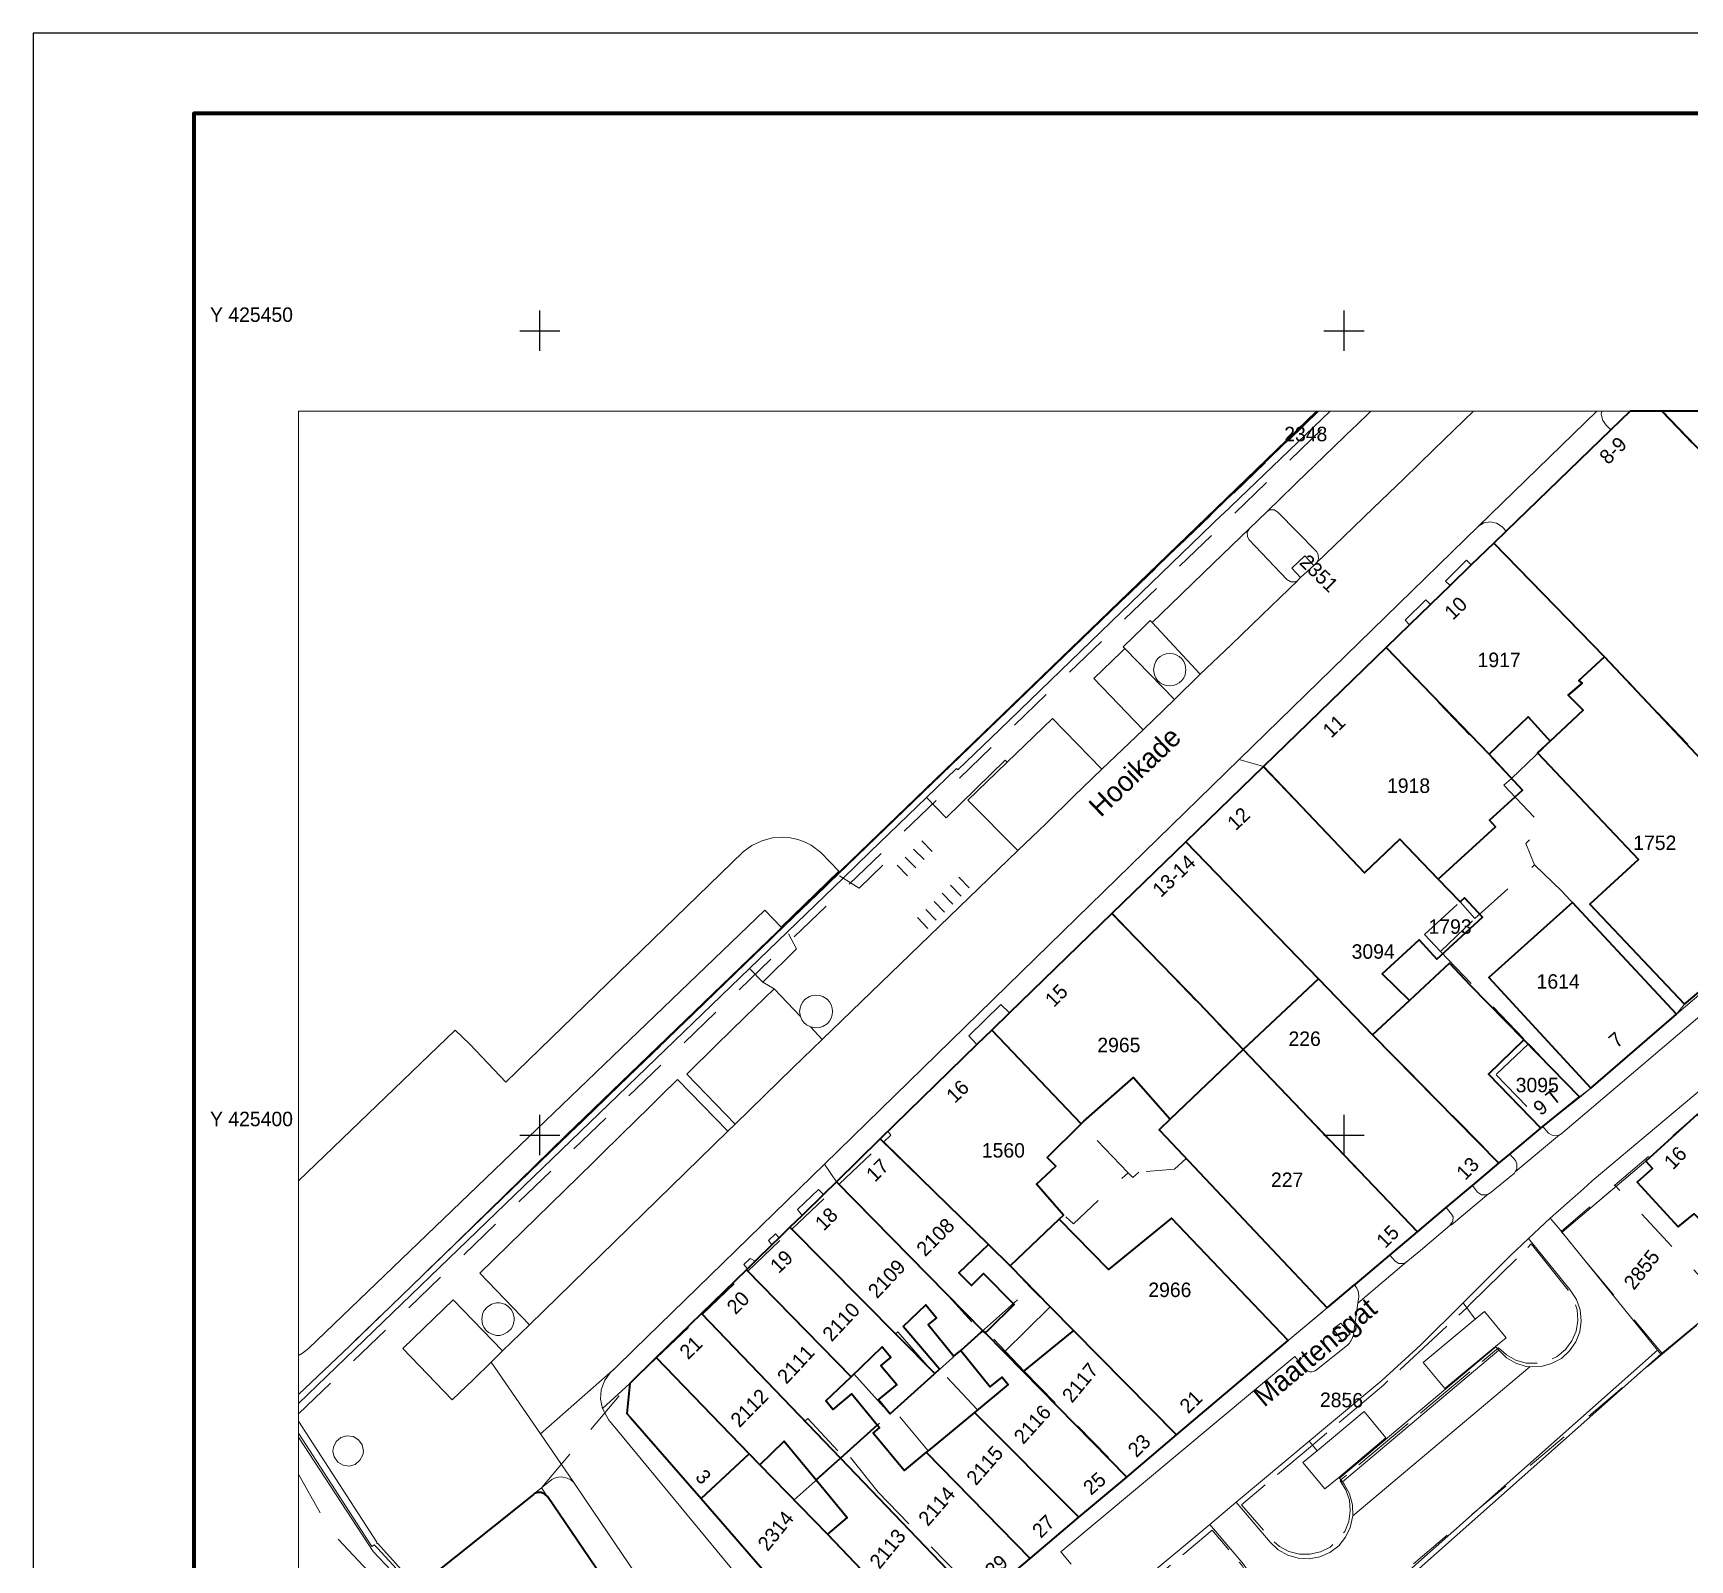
# Model space of a CAD drawing. Header units: metres. Extents: x 104718 to 105139, y 425172 to 425468.
# Drawn here: x 104718.5 to 104821.5, y 425373.6 to 425468.5 of the extents above; entities that cross this region are included whole.
import ezdxf
from ezdxf.enums import TextEntityAlignment as Align

# ---------------------------------------------------------------- set-up
doc = ezdxf.new("R2010")
doc.units = ezdxf.units.M
doc.header["$MEASUREMENT"] = 0
doc.linetypes.add('IE-TERREINAFSCHEIDING_KUNSTMATIG-SO', pattern=[10, 4, 4, -2])
doc.linetypes.add('KG-PERCEEL-SO', pattern=[19, 5.5, -4, 5.5, -4])
for name, color, linetype, lineweight in [('B-XX-AL-COORDINAATPUNT-G', 7, 'Continuous', 25), ('B-XX-AL-COORDINAATPUNT-T', 7, 'Continuous', 25), ('B-XX-AL-TEKENBLAD_DEELKADER-G', 7, 'Continuous', 18), ('B-XX-AL-TEKENBLAD_KADER-G', 7, 'Continuous', 70), ('B-XX-AL-TEKENBLAD_KADER_AFSNIJMARKERING-G', 7, 'Continuous', 25), ('B-XX-GK-KADEMUUR-G', 150, 'Continuous', 18), ('B-XX-GR-BEPLANTING_CULTUUR_BODEMBEDEKKER-G', 90, 'Continuous', 18), ('B-XX-GR-BEPLANTING_CULTUUR_ROOS-G', 90, 'Continuous', 18), ('B-XX-GR-BEPLANTING_CULTUUR_VASTE PLANTENVAK-G', 90, 'Continuous', 18), ('B-XX-GR-STRUIK-G', 90, 'Continuous', 13), ('B-XX-IE-TERREINAFSCHEIDING_KUNSTMATIG_HEKWERK-G', 20, 'IE-TERREINAFSCHEIDING_KUNSTMATIG-SO', 18), ('B-XX-KG-GRENS_PERCEEL-G', 150, 'KG-PERCEEL-SO', 18), ('B-XX-KG-GRENS_PERCEEL-T', 150, 'KG-PERCEEL-SO', 18), ('B-XX-KW-KUNSTWERK_STEIGER-G', 170, 'Continuous', 18), ('B-XX-OG-BEBOUWING-G', 7, 'Continuous', 35), ('B-XX-OG-BEBOUWING_HUISNUMMER-T', 7, 'Continuous', 18), ('B-XX-OG-BEBOUWING_OVERBOUWING-G', 7, 'Continuous', 18), ('B-XX-OG-BEBOUWING_STRAATNAAM-T', 7, 'Continuous', 18), ('B-XX-OG-BEBOUWING_TRAP-G', 7, 'Continuous', 18), ('B-XX-OG-TERREIN_ERF-G', 7, 'Continuous', 18), ('B-XX-OG-WATER-G', 130, 'Continuous', 18), ('B-XX-OG-WATER_HAVEN-G', 170, 'Continuous', 18), ('B-XX-VH-ONVERHARD_ZAND-G', 210, 'Continuous', 18), ('B-XX-VH-OPENVERHARDING-G', 90, 'Continuous', 18), ('B-XX-VH-OPENVERHARDING_STRAATBAKSTEEN-G', 90, 'Continuous', 18)]:
    doc.layers.add(name, color=color, linetype=linetype, lineweight=lineweight)

msp = doc.modelspace()

# ---------------------------------------------------------------- linework, layer by layer
at = {"layer": 'B-XX-AL-COORDINAATPUNT-G', "ltscale": 0.5, "flags": 128}
for points in [[(104750, 425448.75), (104750, 425451.25)], [(104800, 425448.75), (104800, 425451.25)], [(104748.75, 425450), (104751.25, 425450)], [(104798.75, 425450), (104801.25, 425450)], [(104750, 425398.75), (104750, 425401.25)], [(104800, 425398.75), (104800, 425401.25)], [(104748.75, 425400), (104751.25, 425400)], [(104798.75, 425400), (104801.25, 425400)]]:
    msp.add_lwpolyline(points, dxfattribs=at)
at = {"layer": 'B-XX-AL-TEKENBLAD_DEELKADER-G', "ltscale": 0.5}
msp.add_lwpolyline([(104728.5, 425176.5), (105041.5, 425176.5), (105041.5, 425463.5), (104728.5, 425463.5)], close=True, dxfattribs=at)
at = {"layer": 'B-XX-AL-TEKENBLAD_KADER-G', "ltscale": 0.5}
msp.add_lwpolyline([(104728.5, 425176.5), (105134, 425176.5), (105134, 425463.5), (104728.5, 425463.5)], close=True, dxfattribs=at)
at = {"layer": 'B-XX-AL-TEKENBLAD_KADER_AFSNIJMARKERING-G', "ltscale": 0.5}
msp.add_lwpolyline([(104718.5, 425171.5), (105139, 425171.5), (105139, 425468.5), (104718.5, 425468.5)], close=True, dxfattribs=at)
at = {"layer": 'B-XX-GK-KADEMUUR-G', "ltscale": 0.5}
msp.add_lwpolyline([(104742.13, 425372.16), (104739.94, 425374.61), (104739.86, 425374.62), (104739.86, 425374.7), (104735, 425382.21), (104735, 425383.31), (104763.04, 425410.36), (104765.4, 425412.63), (104768.86, 425415.97), (104770.54, 425417.6), (104774.05, 425420.98), (104775.91, 425422.78), (104775.99, 425422.7), (104778.6, 425425.22), (104792.42, 425438.58), (104792.47, 425438.59), (104799.13, 425445), (104798.4, 425445), (104768.55, 425416.21), (104765.2, 425412.99), (104744, 425392.52), (104738.18, 425386.9), (104735, 425383.87), (104735, 425381.47), (104739.56, 425374.42), (104739.71, 425374.52), (104739.9, 425374.32), (104742.03, 425372.01)], dxfattribs=at)
for points in [[(104798.28, 425445), (104792.05, 425438.98), (104772.75, 425420.35), (104751.62, 425399.97), (104744, 425392.52), (104765.2, 425412.99), (104768.55, 425416.21), (104798.4, 425445)], [(104772.55, 425350.65), (104772.6, 425350.43), (104772.65, 425350.25), (104772.71, 425350.26), (104774.62, 425347.6), (104776.28, 425348.73), (104780.35, 425351.86), (104781.13, 425352.47), (104784.81, 425355.57), (104788.52, 425358.84), (104795.66, 425365.06), (104819.69, 425386.37), (104819.49, 425386.62), (104795.45, 425365.3), (104788.31, 425359.08), (104784.62, 425355.81), (104780.94, 425352.71), (104780.14, 425352.09), (104776.1, 425348.98), (104776.01, 425349.07), (104775.88, 425348.99), (104774.7, 425348.16), (104772.89, 425350.74), (104772.55, 425350.67)], [(104742.08, 425371.96), (104742.03, 425372.01), (104739.9, 425374.32), (104739.71, 425374.52), (104739.56, 425374.42), (104735, 425381.47), (104735, 425381.23), (104739.65, 425374.11), (104741.9, 425371.73)]]:
    msp.add_lwpolyline(points, close=True, dxfattribs=at)
at = {"layer": 'B-XX-GR-BEPLANTING_CULTUUR_BODEMBEDEKKER-G', "ltscale": 0.5}
for points in [[(104814.45, 425389.78), (104814.04, 425390.4), (104811.47, 425393.58), (104810.33, 425392.49), (104807.41, 425389.58), (104807.63, 425389.27), (104808.16, 425388.56), (104808.73, 425389.03), (104810.08, 425387.4), (104809.42, 425386.86), (104809.44, 425386.84), (104809.62, 425386.62), (104810.1, 425386.15), (104810.68, 425385.81), (104811.32, 425385.62), (104811.56, 425385.59), (104812.25, 425385.61), (104812.9, 425385.79), (104813.51, 425386.12), (104814.01, 425386.58), (104814.4, 425387.14), (104814.65, 425387.77), (104814.74, 425388.45), (104814.67, 425389.13)], [(104800.37, 425387.64), (104799.81, 425388.3), (104799.33, 425387.95), (104799.88, 425387.21)], [(104808.16, 425388.56), (104804.92, 425385.87), (104806.26, 425384.24), (104809.42, 425386.86), (104810.08, 425387.4), (104808.73, 425389.03)], [(104798.33, 425380.38), (104797.44, 425379.64), (104798.8, 425378), (104799.67, 425378.72), (104802.6, 425381.17), (104801.24, 425382.81)], [(104800.52, 425377.02), (104800.34, 425377.69), (104800.01, 425378.3), (104799.9, 425378.44), (104799.71, 425378.67), (104799.67, 425378.72), (104798.8, 425378), (104797.44, 425379.64), (104798.33, 425380.38), (104798.04, 425380.73), (104797.84, 425380.98), (104793.3, 425377.17), (104795.41, 425374.69), (104795.91, 425374.22), (104796.5, 425373.88), (104797.15, 425373.69), (104797.83, 425373.66), (104798.5, 425373.78), (104799.12, 425374.06), (104799.67, 425374.47), (104800.1, 425375), (104800.39, 425375.61), (104800.54, 425376.33)]]:
    msp.add_lwpolyline(points, close=True, dxfattribs=at)
at = {"layer": 'B-XX-GR-BEPLANTING_CULTUUR_ROOS-G', "ltscale": 0.5}
msp.add_lwpolyline([(104804.92, 425385.87), (104808.16, 425388.56), (104807.63, 425389.27), (104807.41, 425389.58), (104804.77, 425386.96), (104802.34, 425384.75), (104798.73, 425381.72), (104797.84, 425380.98), (104798.04, 425380.73), (104798.33, 425380.38), (104801.24, 425382.81), (104802.6, 425381.17), (104799.67, 425378.72), (104799.71, 425378.67), (104809.44, 425386.84), (104809.42, 425386.86), (104806.26, 425384.24)], close=True, dxfattribs=at)
at = {"layer": 'B-XX-GR-BEPLANTING_CULTUUR_VASTE PLANTENVAK-G', "ltscale": 0.5}
msp.add_lwpolyline([(104794.45, 425371.4), (104794.38, 425372.08), (104794.15, 425372.72), (104793.75, 425373.33), (104791.66, 425375.79), (104787.2, 425372.09), (104787.44, 425371.8), (104787.76, 425371.45), (104788.05, 425371.7), (104789.4, 425370.1), (104789.06, 425369.82), (104789.08, 425369.79), (104789.28, 425369.56), (104789.78, 425369.1), (104790.37, 425368.76), (104791.03, 425368.58), (104791.29, 425368.55), (104791.97, 425368.57), (104792.63, 425368.75), (104793.22, 425369.07), (104793.73, 425369.53), (104794.12, 425370.09), (104794.36, 425370.73)], close=True, dxfattribs=at)
at = {"layer": 'B-XX-GR-STRUIK-G', "ltscale": 0.5}
for points in [[(104807.91, 425435.44), (104807.61, 425435.74), (104806.31, 425434.44), (104806.59, 425434.16)], [(104805.38, 425432.99), (104805.09, 425433.27), (104803.8, 425432), (104804.07, 425431.72)], [(104767.63, 425396.3), (104767.32, 425396.62), (104766.02, 425395.38), (104766.31, 425395.01)], [(104764.88, 425393.62), (104764.65, 425393.85), (104764.21, 425393.45), (104764.42, 425393.17)], [(104763.38, 425392.16), (104763.08, 425392.33), (104762.69, 425391.96), (104762.91, 425391.69)]]:
    msp.add_lwpolyline(points, close=True, dxfattribs=at)
at = {"layer": 'B-XX-IE-TERREINAFSCHEIDING_KUNSTMATIG_HEKWERK-G', "ltscale": 0.5, "flags": 128}
for points in [[(104773.75, 425418.29), (104774.4, 425417.62)], [(104772.72, 425417.28), (104773.37, 425416.62)], [(104773.24, 425417.78), (104773.89, 425417.12)], [(104768.64, 425416.11), (104768.86, 425415.97), (104769.85, 425415.34), (104771.33, 425416.78)], [(104772.21, 425416.78), (104772.86, 425416.11)], [(104776.05, 425416.03), (104776.7, 425415.37)], [(104775.02, 425415.03), (104775.67, 425414.36)], [(104775.54, 425415.53), (104776.19, 425414.86)], [(104773.99, 425414.02), (104774.64, 425413.35)], [(104774.51, 425414.52), (104775.16, 425413.86)], [(104763.87, 425409.5), (104765.96, 425411.57), (104765.4, 425412.63), (104765.2, 425412.99)], [(104773.48, 425413.52), (104774.13, 425412.85)], [(104813.56, 425393.96), (104818.77, 425398.38)], [(104807.87, 425389.5), (104811.64, 425393.23), (104813.93, 425390.35), (104814.28, 425389.77), (104814.49, 425389.14), (104814.54, 425388.47), (104814.43, 425387.81), (104814.16, 425387.2), (104813.76, 425386.66), (104813.25, 425386.24), (104812.65, 425385.95), (104811.99, 425385.81), (104811.32, 425385.83), (104810.68, 425386), (104810.09, 425386.33), (104809.6, 425386.78), (104799.8, 425378.56), (104799.75, 425378.51), (104800.11, 425377.94), (104800.33, 425377.31), (104800.39, 425376.64), (104800.29, 425375.98), (104800.04, 425375.36), (104799.64, 425374.82), (104799.13, 425374.39), (104798.54, 425374.09), (104797.88, 425373.94), (104797.22, 425373.94), (104796.57, 425374.11), (104795.98, 425374.42), (104795.48, 425374.87), (104793.63, 425377.02), (104798.04, 425380.73), (104802.45, 425384.46), (104807.63, 425389.27), (104807.87, 425389.5)], [(104793.66, 425373.24), (104794.02, 425372.63), (104794.21, 425371.99), (104794.25, 425371.33), (104794.12, 425370.67), (104793.85, 425370.06), (104793.43, 425369.54), (104792.91, 425369.13), (104792.3, 425368.86), (104791.64, 425368.73), (104790.98, 425368.77), (104790.34, 425368.97), (104789.76, 425369.31), (104789.29, 425369.77), (104779.54, 425361.51), (104779.46, 425361.45), (104779.87, 425360.84), (104780.09, 425360.2), (104780.15, 425359.54), (104780.05, 425358.88), (104779.8, 425358.26), (104779.41, 425357.72), (104778.9, 425357.28), (104778.31, 425356.98), (104777.66, 425356.83), (104776.99, 425356.84), (104776.34, 425357), (104775.75, 425357.31), (104775.25, 425357.76), (104773.32, 425360.01), (104777.84, 425363.78), (104787.44, 425371.8), (104791.81, 425375.44), (104793.66, 425373.24)]]:
    msp.add_lwpolyline(points, dxfattribs=at)
at = {"layer": 'B-XX-KG-GRENS_PERCEEL-G', "ltscale": 0.5, "flags": 128}
for points in [[(104735, 425382.68), (104799.8, 425445)], [(104735, 425383.87), (104738.18, 425386.9), (104775.65, 425423.08), (104792.15, 425438.96), (104798.42, 425445)], [(104809.31, 425436.79), (104817.79, 425445)], [(104819.74, 425445), (104835.19, 425428.99)], [(104802.61, 425430.3), (104807.07, 425434.63), (104809.31, 425436.79)], [(104809.31, 425436.79), (104816.19, 425429.72)], [(104794.98, 425422.9), (104802.61, 425430.3)], [(104802.61, 425430.3), (104810.41, 425422.17)], [(104810.41, 425422.17), (104814.87, 425426.41), (104813.94, 425427.35), (104814.8, 425428.1), (104814.59, 425428.25), (104816.19, 425429.72)], [(104816.19, 425429.72), (104829.84, 425415.42)], [(104790.16, 425418.22), (104794.98, 425422.9)], [(104794.98, 425422.9), (104801.28, 425416.3), (104803.46, 425418.4), (104807.22, 425414.5)], [(104809.93, 425421.75), (104810.41, 425422.17)], [(104809.93, 425421.75), (104812.38, 425419.16), (104811.3, 425418.13), (104811.85, 425416.8)], [(104785.59, 425413.79), (104790.16, 425418.22)], [(104790.16, 425418.22), (104801.77, 425406.24), (104809.65, 425398.27)], [(104808.14, 425413.46), (104811.85, 425416.8)], [(104811.85, 425416.8), (104813.53, 425415.17)], [(104813.53, 425415.17), (104820.67, 425407.51)], [(104820.67, 425407.51), (104829.84, 425415.42)], [(104805.01, 425412.46), (104807.22, 425414.5)], [(104807.22, 425414.5), (104808.14, 425413.46)], [(104778.1, 425406.53), (104785.59, 425413.79)], [(104785.59, 425413.79), (104793.71, 425405.31)], [(104806, 425411.42), (104808.14, 425413.46)], [(104805.01, 425412.46), (104806, 425411.42)], [(104806, 425411.42), (104807.96, 425409.36), (104811.46, 425405.68)], [(104814.63, 425402.34), (104815.35, 425402.91), (104820.67, 425407.51)], [(104771.63, 425400.25), (104778.1, 425406.53)], [(104778.1, 425406.53), (104786.57, 425397.66)], [(104811.46, 425405.68), (104809.45, 425403.75)], [(104811.46, 425405.68), (104811.68, 425405.46)], [(104788.5, 425400.33), (104793.71, 425405.31)], [(104793.71, 425405.31), (104804.56, 425393.98)], [(104811.68, 425405.46), (104814.63, 425402.34)], [(104809.45, 425403.75), (104812.47, 425400.62)], [(104812.64, 425400.75), (104814.63, 425402.34)], [(104809.65, 425398.27), (104811.7, 425400), (104812.47, 425400.62)], [(104812.47, 425400.62), (104812.64, 425400.75)], [(104820.48, 425400), (104821.63, 425400.99), (104821.99, 425401.3)], [(104768.61, 425396.94), (104771.38, 425399.57)], [(104771.38, 425399.57), (104771.83, 425400)], [(104771.38, 425399.57), (104779.25, 425391.88)], [(104771.63, 425400.25), (104771.83, 425400)], [(104788.5, 425400.33), (104789.22, 425399.57)], [(104789.22, 425399.57), (104790.18, 425398.55)], [(104816.84, 425396.88), (104820.48, 425400)], [(104790.18, 425398.55), (104789.46, 425397.89), (104787.24, 425397.7)], [(104790.18, 425398.55), (104798.96, 425389.26)], [(104779.25, 425391.88), (104782.56, 425395.03), (104783.18, 425394.49), (104786.57, 425397.66)], [(104786.57, 425397.66), (104786.87, 425397.36), (104787.24, 425397.7)], [(104804.56, 425393.98), (104809.65, 425398.27)], [(104765.67, 425394.14), (104768.01, 425396.37), (104768.61, 425396.94)], [(104775.01, 425390.43), (104768.61, 425396.94)], [(104819.8, 425386.39), (104813.49, 425394.01), (104816.84, 425396.88)], [(104823.61, 425389.6), (104816.84, 425396.88)], [(104762.93, 425391.54), (104765.21, 425393.71), (104765.67, 425394.14)], [(104772.11, 425387.64), (104765.67, 425394.14)], [(104798.96, 425389.26), (104804.56, 425393.98)], [(104760.1, 425388.85), (104762.38, 425391.02), (104762.93, 425391.54)], [(104769.35, 425384.98), (104762.93, 425391.54)], [(104779.25, 425391.88), (104780.52, 425390.51)], [(104775.01, 425390.43), (104777.44, 425387.75)], [(104777.64, 425387.93), (104780.52, 425390.51)], [(104780.52, 425390.51), (104781.73, 425389.32), (104789.6, 425381.37)], [(104796.53, 425387.23), (104798.96, 425389.26)], [(104819.8, 425386.39), (104823.61, 425389.6)], [(104757.26, 425386.15), (104759.74, 425388.51), (104760.1, 425388.85)], [(104766.48, 425382.21), (104760.1, 425388.85)], [(104772.25, 425387.77), (104772.11, 425387.64)], [(104772.25, 425387.77), (104774.54, 425385.15)], [(104774.85, 425385.43), (104777.44, 425387.75)], [(104777.44, 425387.75), (104777.64, 425387.93)], [(104780.11, 425385.32), (104777.64, 425387.93)], [(104789.6, 425381.37), (104796.53, 425387.23)], [(104755.59, 425384.56), (104757.26, 425386.15)], [(104757.26, 425386.15), (104763.67, 425379.51), (104765.81, 425377.32)], [(104780.86, 425336.65), (104775.37, 425342.58), (104775.52, 425349.11), (104819.8, 425386.39)], [(104769.53, 425385.15), (104769.35, 425384.98)], [(104769.53, 425385.15), (104771.77, 425382.67)], [(104772.03, 425382.9), (104773.96, 425384.64), (104774.54, 425385.15)], [(104774.54, 425385.15), (104774.85, 425385.43)], [(104777.21, 425382.92), (104774.85, 425385.43)], [(104780.11, 425385.32), (104786.51, 425378.76)], [(104750.1, 425378.07), (104755.59, 425384.56)], [(104774.3, 425368.46), (104772.26, 425366.74), (104770.46, 425365.4), (104755.42, 425382.69), (104755.59, 425384.56)], [(104766.66, 425382.38), (104766.48, 425382.21)], [(104766.66, 425382.38), (104768.84, 425380.04)], [(104769.08, 425380.25), (104771.77, 425382.67)], [(104771.77, 425382.67), (104772.03, 425382.9)], [(104774.14, 425380.38), (104772.03, 425382.9)], [(104777.21, 425382.92), (104777.02, 425382.76)], [(104777.02, 425382.76), (104783.52, 425376.24)], [(104786.51, 425378.76), (104789.6, 425381.37)], [(104765.81, 425377.32), (104768.84, 425380.04)], [(104768.84, 425380.04), (104769.08, 425380.25)], [(104771.03, 425377.81), (104769.08, 425380.25)], [(104774.14, 425380.38), (104774.02, 425380.28)], [(104774.02, 425380.28), (104780.49, 425373.68)], [(104735, 425378.92), (104737, 425375.38), (104741.18, 425370.94), (104742.63, 425372.07)], [(104742.63, 425372.07), (104750.1, 425378.07)], [(104750.1, 425378.07), (104754.66, 425371.37), (104754.95, 425370.94)], [(104771.03, 425377.81), (104777.49, 425371.15)], [(104783.52, 425376.24), (104786.41, 425378.67), (104786.51, 425378.76)], [(104765.81, 425377.32), (104767.88, 425375.2), (104774.3, 425368.46)], [(104780.49, 425373.68), (104783.52, 425376.24)], [(104777.49, 425371.15), (104780.49, 425373.68)]]:
    msp.add_lwpolyline(points, dxfattribs=at)
at = {"layer": 'B-XX-KW-KUNSTWERK_STEIGER-G', "ltscale": 0.5}
msp.add_lwpolyline([(104763.98, 425413.99), (104765, 425412.93), (104768.6, 425416.4), (104767.47, 425417.56), (104766.87, 425418.02), (104766.46, 425418.22), (104766.04, 425418.38), (104765.59, 425418.48), (104765.07, 425418.52), (104764.46, 425418.48), (104763.8, 425418.3), (104763.19, 425418.01), (104762.64, 425417.61), (104747.89, 425403.28), (104745.65, 425405.65), (104744.74, 425406.53), (104735, 425397.16), (104735, 425386.3), (104735.24, 425386.45), (104735.62, 425386.73)], close=True, dxfattribs=at)
at = {"layer": 'B-XX-OG-BEBOUWING-G', "ltscale": 0.5}
for points in [[(104816.19, 425429.72), (104824.26, 425421.17), (104829.85, 425415.42), (104833.58, 425418.55), (104836.49, 425421), (104840.02, 425423.97), (104835.18, 425428.99), (104819.77, 425445), (104817.79, 425445), (104816.58, 425443.83), (104810.08, 425437.54), (104809.31, 425436.79)], [(104837.99, 425445), (104819.77, 425445), (104835.18, 425428.99), (104845.17, 425437.54), (104840.72, 425442.11)], [(104809.31, 425436.79), (104807.91, 425435.44), (104806.59, 425434.16), (104805.38, 425432.99), (104804.07, 425431.72), (104802.61, 425430.3), (104809.03, 425423.68), (104811.44, 425425.99), (104812.82, 425424.49), (104814.87, 425426.41), (104813.94, 425427.35), (104814.8, 425428.1), (104814.59, 425428.25), (104816.19, 425429.72)], [(104802.61, 425430.3), (104794.99, 425422.91), (104801.28, 425416.3), (104803.46, 425418.4), (104804.4, 425417.42), (104805.86, 425415.91), (104809.42, 425419.17), (104809.05, 425419.57), (104811.09, 425421.43), (104809.03, 425423.68)], [(104816.19, 425429.72), (104814.59, 425428.25), (104814.8, 425428.1), (104813.94, 425427.35), (104814.87, 425426.41), (104812.82, 425424.49), (104812.03, 425423.76), (104818.31, 425417.14), (104815.29, 425414.35), (104821.17, 425408.14), (104829.85, 425415.42), (104824.26, 425421.17)], [(104800.12, 425407.95), (104801.77, 425406.24), (104804.06, 425408.36), (104802.37, 425410.03), (104804.66, 425412.14), (104805.77, 425410.93), (104808.6, 425413.54), (104807.49, 425414.75), (104807.22, 425414.5), (104805.86, 425415.91), (104804.4, 425417.42), (104803.46, 425418.4), (104801.28, 425416.3), (104794.99, 425422.91), (104790.16, 425418.22), (104798.41, 425409.71)], [(104794.99, 425422.91), (104790.16, 425418.22), (104798.41, 425409.71), (104800.12, 425407.95), (104801.77, 425406.24), (104804.06, 425408.36), (104802.37, 425410.03), (104804.66, 425412.14), (104805.77, 425410.93), (104808.6, 425413.54), (104807.49, 425414.75), (104807.22, 425414.5), (104805.86, 425415.91), (104804.4, 425417.42), (104803.46, 425418.4), (104801.28, 425416.3)], [(104790.16, 425418.22), (104785.57, 425413.77), (104790.95, 425408.24), (104793.73, 425405.32), (104798.41, 425409.71)], [(104814.2, 425414.45), (104809.01, 425409.8), (104815.35, 425402.91), (104820.67, 425407.51)], [(104790.95, 425408.24), (104785.57, 425413.77), (104779.2, 425407.6), (104778.1, 425406.53), (104783.66, 425400.7), (104783.82, 425400.87), (104786.9, 425403.58), (104789.19, 425400.98), (104793.73, 425405.32)], [(104809.63, 425398.26), (104810.3, 425398.81), (104812.24, 425400.43), (104808.99, 425403.78), (104811.17, 425405.92), (104807.85, 425409.32), (104806.56, 425410.68), (104804.06, 425408.36), (104801.77, 425406.24)], [(104798.41, 425409.71), (104793.73, 425405.32), (104804.56, 425393.98), (104806.35, 425395.49), (104807.98, 425396.86), (104809.63, 425398.26), (104801.77, 425406.24), (104800.12, 425407.95)], [(104778.1, 425406.53), (104777.18, 425405.63), (104771.17, 425399.77), (104777.89, 425393.2), (104779.25, 425391.88), (104782.29, 425394.78), (104782.56, 425395.03), (104780.88, 425396.95), (104782.08, 425398.07), (104781.55, 425398.61), (104783.66, 425400.7)], [(104812.36, 425400.54), (104814.63, 425402.37), (104811.17, 425405.92), (104808.99, 425403.78), (104812.24, 425400.43)], [(104793.73, 425405.32), (104789.19, 425400.98), (104788.5, 425400.33), (104788.94, 425399.86), (104798.96, 425389.26), (104800.65, 425390.68), (104800.7, 425390.72), (104802.84, 425392.53), (104804.56, 425393.98)], [(104821.96, 425401.27), (104818.77, 425398.38), (104819.18, 425397.92), (104818.22, 425397.07), (104820.78, 425394.3), (104821.77, 425395.1), (104824.19, 425392.57), (104827.23, 425395.28), (104828.64, 425393.84), (104828.77, 425393.95)], [(104771.17, 425399.77), (104768.45, 425397.1), (104777.55, 425387.84), (104777.69, 425387.7), (104777.89, 425387.89), (104779.49, 425389.46), (104777.59, 425391.4), (104776.83, 425390.65), (104776.06, 425391.44), (104777.89, 425393.2)], [(104766.31, 425395.01), (104765.54, 425394.27), (104774.56, 425385.17), (104774.85, 425385.45), (104772.59, 425388.09), (104774, 425389.45), (104774.66, 425388.64), (104774.14, 425388.22), (104775.73, 425386.26), (104776.17, 425386.61), (104777.44, 425387.75), (104777.55, 425387.84), (104768.45, 425397.1), (104767.63, 425396.3)], [(104782.29, 425394.78), (104779.25, 425391.88), (104781.73, 425389.32), (104783.17, 425387.85), (104789.59, 425381.37), (104796.53, 425387.23), (104789.27, 425394.83), (104785.36, 425391.65)], [(104762.84, 425391.63), (104769.35, 425384.98), (104771.29, 425386.84), (104771.83, 425386.19), (104771.21, 425385.68), (104772.19, 425384.5), (104771.05, 425383.56), (104771.78, 425382.68), (104772.05, 425382.91), (104774.54, 425385.15), (104774.56, 425385.17), (104765.54, 425394.27), (104764.88, 425393.62), (104764.42, 425393.17), (104763.38, 425392.16), (104762.91, 425391.69)], [(104769.35, 425384.98), (104762.84, 425391.63), (104760.05, 425388.91), (104768.69, 425379.91), (104770.98, 425381.96), (104769.37, 425383.91), (104768.22, 425382.95), (104767.79, 425383.47)], [(104763.01, 425380.18), (104763.67, 425379.51), (104765.2, 425380.98), (104767.19, 425378.56), (104768.69, 425379.91), (104760.05, 425388.91), (104757.24, 425386.17)], [(104777.02, 425382.76), (104783.52, 425376.24), (104786.49, 425378.74), (104780.05, 425385.3), (104778.86, 425386.51), (104777.69, 425387.7), (104777.55, 425387.84), (104777.44, 425387.75), (104776.17, 425386.61), (104778, 425384.34), (104778.75, 425384.96), (104779.12, 425384.5)], [(104783.17, 425387.85), (104780.05, 425385.3), (104786.49, 425378.74), (104786.51, 425378.76), (104789.59, 425381.37)], [(104757.24, 425386.17), (104755.59, 425384.56), (104755.42, 425382.69), (104755.63, 425382.44), (104760.03, 425377.4), (104763.01, 425380.18)], [(104780.49, 425373.68), (104774.02, 425380.28), (104772.65, 425379.15), (104770.73, 425381.46), (104771.12, 425381.79), (104770.98, 425381.96), (104768.69, 425379.91), (104777.28, 425370.97), (104777.49, 425371.15)], [(104780.49, 425373.68), (104783.52, 425376.24), (104777.02, 425382.76), (104774.14, 425380.38), (104774.02, 425380.28)], [(104767.88, 425375.2), (104763.67, 425379.51), (104763.01, 425380.18), (104760.03, 425377.4), (104766.69, 425369.74), (104767.47, 425370.44), (104771.3, 425366.03), (104771.57, 425366.23), (104771.67, 425366.3), (104772.26, 425366.74), (104774.14, 425368.32), (104774.22, 425368.39), (104774.3, 425368.46)], [(104767.88, 425375.2), (104774.3, 425368.46), (104777.28, 425370.97), (104768.69, 425379.91), (104767.19, 425378.56), (104769.11, 425376.22)], [(104750.47, 425377.53), (104750.32, 425377.68), (104750.09, 425377.78), (104749.88, 425377.79), (104749.66, 425377.71), (104749.6, 425377.66), (104742.32, 425371.83), (104746.75, 425365.37), (104754.95, 425370.94)]]:
    msp.add_lwpolyline(points, close=True, dxfattribs=at)
at = {"layer": 'B-XX-OG-BEBOUWING_OVERBOUWING-G', "ltscale": 0.5}
msp.add_lwpolyline([(104781.73, 425389.32), (104778.86, 425386.51), (104780.05, 425385.3), (104783.17, 425387.85)], close=True, dxfattribs=at)
at = {"layer": 'B-XX-OG-BEBOUWING_TRAP-G', "ltscale": 0.5}
msp.add_lwpolyline([(104779.2, 425407.6), (104778.67, 425408.12), (104776.67, 425406.16), (104777.18, 425405.63), (104778.1, 425406.53)], close=True, dxfattribs=at)
at = {"layer": 'B-XX-OG-TERREIN_ERF-G', "ltscale": 0.5}
for points in [[(104814.63, 425402.37), (104815.35, 425402.91), (104809.01, 425409.8), (104814.2, 425414.45), (104820.67, 425407.51), (104821.17, 425408.14), (104815.29, 425414.35), (104818.31, 425417.14), (104812.03, 425423.76), (104812.82, 425424.49), (104811.44, 425425.99), (104809.03, 425423.68), (104811.09, 425421.43), (104809.05, 425419.57), (104809.42, 425419.17), (104805.86, 425415.91), (104807.22, 425414.5), (104807.49, 425414.75), (104808.6, 425413.54), (104805.77, 425410.93), (104804.66, 425412.14), (104802.37, 425410.03), (104804.06, 425408.36), (104806.56, 425410.68), (104807.85, 425409.32), (104811.17, 425405.92)], [(104788.94, 425399.86), (104788.5, 425400.33), (104789.19, 425400.98), (104786.9, 425403.58), (104783.82, 425400.87), (104783.66, 425400.7), (104781.55, 425398.61), (104782.08, 425398.07), (104780.88, 425396.95), (104782.56, 425395.03), (104782.29, 425394.78), (104785.36, 425391.65), (104789.27, 425394.83), (104796.53, 425387.23), (104798.96, 425389.26)], [(104828.64, 425393.84), (104827.23, 425395.28), (104824.19, 425392.57), (104821.77, 425395.1), (104820.78, 425394.3), (104818.22, 425397.07), (104819.18, 425397.92), (104818.77, 425398.38), (104813.56, 425393.96), (104813.59, 425393.93), (104819.49, 425386.62), (104819.69, 425386.37), (104823.48, 425389.5), (104825.9, 425391.24), (104825.73, 425391.48)], [(104779.25, 425391.88), (104777.89, 425393.2), (104776.06, 425391.44), (104776.83, 425390.65), (104777.59, 425391.4), (104779.49, 425389.46), (104777.89, 425387.89), (104777.69, 425387.7), (104778.86, 425386.51), (104781.73, 425389.32)], [(104769.35, 425384.98), (104767.79, 425383.47), (104768.22, 425382.95), (104769.37, 425383.91), (104770.98, 425381.96), (104771.12, 425381.79), (104770.73, 425381.46), (104772.65, 425379.15), (104774.02, 425380.28), (104774.14, 425380.38), (104777.02, 425382.76), (104779.12, 425384.5), (104778.75, 425384.96), (104778, 425384.34), (104776.17, 425386.61), (104775.73, 425386.26), (104774.14, 425388.22), (104774.66, 425388.64), (104774, 425389.45), (104772.59, 425388.09), (104774.85, 425385.45), (104774.56, 425385.17), (104774.54, 425385.15), (104772.05, 425382.91), (104771.78, 425382.68), (104771.05, 425383.56), (104772.19, 425384.5), (104771.21, 425385.68), (104771.83, 425386.19), (104771.29, 425386.84)], [(104763.67, 425379.51), (104767.88, 425375.2), (104769.11, 425376.22), (104767.19, 425378.56), (104765.2, 425380.98)]]:
    msp.add_lwpolyline(points, close=True, dxfattribs=at)
at = {"layer": 'B-XX-OG-WATER-G', "ltscale": 0.5}
msp.add_lwpolyline([(104741.9, 425371.73), (104739.65, 425374.11), (104735, 425381.23), (104735, 425383.87), (104738.18, 425386.9), (104744, 425392.52), (104751.62, 425399.97), (104772.75, 425420.35), (104792.05, 425438.98), (104798.28, 425445), (104735, 425445), (104735, 425333.91)], dxfattribs=at)
at = {"layer": 'B-XX-OG-WATER_HAVEN-G', "ltscale": 0.5}
msp.add_lwpolyline([(104897.62, 425416.48), (104884.39, 425433.12), (104880.43, 425438.1), (104880.33, 425438.23), (104870.69, 425429.5), (104870.96, 425429.29), (104860.18, 425420.19), (104860.12, 425420.31), (104853.08, 425414.6), (104850.53, 425412.59), (104849.79, 425412.04), (104847.6, 425410.06), (104844.79, 425407.72), (104843.07, 425406.16), (104840.12, 425403.57), (104834.9, 425399.29), (104831.83, 425396.62), (104828.77, 425393.95), (104828.64, 425393.84), (104825.73, 425391.48), (104825.9, 425391.24), (104823.48, 425389.5), (104819.69, 425386.37), (104795.66, 425365.06)], dxfattribs=at)
at = {"layer": 'B-XX-VH-ONVERHARD_ZAND-G', "ltscale": 0.5}
for points in [[(104788.16, 425428.93), (104788.21, 425428.62), (104788.29, 425428.43), (104788.41, 425428.26), (104788.57, 425428.11), (104788.75, 425428.01), (104788.95, 425427.95), (104789.16, 425427.92), (104789.37, 425427.95), (104789.57, 425428.01), (104789.75, 425428.11), (104789.91, 425428.26), (104790.03, 425428.43), (104790.12, 425428.62), (104790.17, 425428.93), (104790.12, 425429.24), (104790.03, 425429.43), (104789.91, 425429.6), (104789.75, 425429.74), (104789.57, 425429.85), (104789.37, 425429.91), (104789.16, 425429.93), (104788.95, 425429.91), (104788.75, 425429.85), (104788.57, 425429.74), (104788.41, 425429.6), (104788.29, 425429.43), (104788.21, 425429.24)], [(104766.2, 425407.38), (104766.29, 425407.17), (104766.41, 425407), (104766.57, 425406.85), (104766.82, 425406.73), (104767.17, 425406.66), (104767.39, 425406.68), (104767.59, 425406.75), (104767.86, 425406.92), (104768, 425407.08), (104768.11, 425407.26), (104768.17, 425407.47), (104768.2, 425407.68), (104768.17, 425407.89), (104768.11, 425408.09), (104768, 425408.28), (104767.86, 425408.44), (104767.59, 425408.61), (104767.39, 425408.68), (104767.17, 425408.7), (104766.96, 425408.68), (104766.76, 425408.61), (104766.49, 425408.44), (104766.35, 425408.28), (104766.24, 425408.09), (104766.18, 425407.89), (104766.15, 425407.68)], [(104747.73, 425387.6), (104748, 425387.74), (104748.22, 425387.96), (104748.33, 425388.15), (104748.41, 425388.45), (104748.41, 425388.66), (104748.33, 425388.97), (104748.22, 425389.15), (104748, 425389.38), (104747.82, 425389.48), (104747.51, 425389.57), (104747.3, 425389.57), (104746.99, 425389.48), (104746.73, 425389.31), (104746.53, 425389.07), (104746.44, 425388.87), (104746.39, 425388.56), (104746.44, 425388.25), (104746.53, 425388.05), (104746.65, 425387.88), (104746.82, 425387.73), (104747.09, 425387.6), (104747.3, 425387.55), (104747.51, 425387.55)], [(104809.62, 425386.62), (104809.44, 425386.84), (104799.71, 425378.67), (104799.9, 425378.44)], [(104739.03, 425380.36), (104738.95, 425380.74), (104738.72, 425381.06), (104738.39, 425381.26), (104738.01, 425381.31), (104737.64, 425381.2), (104737.34, 425380.95), (104737.17, 425380.6), (104737.14, 425380.36), (104737.22, 425379.99), (104737.44, 425379.67), (104737.77, 425379.47), (104738.15, 425379.42), (104738.53, 425379.53), (104738.82, 425379.78), (104738.99, 425380.13)]]:
    msp.add_lwpolyline(points, close=True, dxfattribs=at)
at = {"layer": 'B-XX-VH-OPENVERHARDING-G', "ltscale": 0.5}
for points in [[(104808.04, 425445), (104807.45, 425444.41), (104805.58, 425442.61), (104803.71, 425440.8), (104801.84, 425439), (104799.98, 425437.2), (104798.29, 425435.57), (104798.12, 425435.41), (104797.3, 425434.67), (104797.15, 425434.51), (104797.12, 425434.48), (104794.89, 425432.32), (104792.98, 425430.48), (104791.06, 425428.66), (104789.46, 425427.08), (104787.52, 425425.2), (104784.95, 425422.75), (104783.21, 425421.06), (104781.47, 425419.37), (104779.72, 425417.69), (104767.56, 425405.95), (104765.75, 425404.19), (104763.94, 425402.43), (104762.14, 425400.68), (104761.69, 425400.24), (104759.93, 425398.52), (104758.16, 425396.8), (104756.4, 425395.09), (104754.64, 425393.37), (104752.88, 425391.65), (104751.12, 425389.93), (104749.36, 425388.21), (104747.69, 425386.58), (104746.98, 425385.88), (104750.04, 425381.42), (104754.71, 425385.54), (104755.86, 425386.66), (104767.69, 425398.2), (104781.67, 425411.83), (104793.48, 425423.35), (104808.36, 425437.85), (104815.71, 425445)], [(104791.86, 425435.53), (104794.12, 425437.71), (104795.19, 425438.74), (104796.9, 425440.4), (104797.05, 425440.54), (104798.76, 425442.2), (104800.63, 425444), (104800.69, 425444.05), (104801.67, 425445), (104799.13, 425445), (104792.47, 425438.59), (104792.42, 425438.58), (104778.6, 425425.22), (104775.99, 425422.7), (104775.91, 425422.78), (104774.05, 425420.98), (104775.27, 425419.72), (104778.93, 425423.31), (104779.06, 425423.18), (104780.14, 425424.22), (104781.88, 425425.9), (104784.95, 425422.75), (104787.52, 425425.2), (104784.45, 425428.38), (104786.17, 425430.04), (104786.38, 425430.24), (104786.27, 425430.35), (104787.53, 425431.58), (104787.94, 425431.98), (104788.06, 425431.86), (104789.83, 425433.57), (104789.95, 425433.69)], [(104805.58, 425442.61), (104807.45, 425444.41), (104808.04, 425445), (104801.67, 425445), (104800.69, 425444.05), (104800.63, 425444), (104798.76, 425442.2), (104797.05, 425440.54), (104796.9, 425440.4), (104795.19, 425438.74), (104795.37, 425438.86), (104795.65, 425438.87), (104795.89, 425438.73), (104798.29, 425436.27), (104798.4, 425436.09), (104798.42, 425435.82), (104798.29, 425435.57), (104799.98, 425437.2), (104801.84, 425439), (104803.71, 425440.8)], [(104816.58, 425443.83), (104816.29, 425444.12), (104816.08, 425444.43), (104815.99, 425444.82), (104816.03, 425445), (104815.71, 425445), (104808.36, 425437.85), (104808.68, 425438.06), (104809.09, 425438.13), (104809.48, 425438.04), (104809.82, 425437.81), (104810.08, 425437.54)], [(104816.03, 425445), (104815.99, 425444.82), (104816.08, 425444.43), (104816.29, 425444.12), (104816.58, 425443.83), (104817.79, 425445)], [(104795.19, 425438.74), (104794.12, 425437.71), (104793.98, 425437.47), (104793.99, 425437.19), (104794.1, 425437.01), (104796.45, 425434.53), (104796.69, 425434.39), (104796.97, 425434.4), (104797.12, 425434.48), (104797.15, 425434.51), (104797.3, 425434.67), (104796.75, 425435.24), (104797.57, 425436), (104798.12, 425435.41), (104798.29, 425435.57), (104798.42, 425435.82), (104798.4, 425436.09), (104798.29, 425436.27), (104795.89, 425438.73), (104795.65, 425438.87), (104795.37, 425438.86)], [(104797.12, 425434.48), (104796.97, 425434.4), (104796.69, 425434.39), (104796.45, 425434.53), (104794.1, 425437.01), (104793.99, 425437.19), (104793.98, 425437.47), (104794.12, 425437.71), (104791.86, 425435.53), (104789.95, 425433.69), (104789.83, 425433.57), (104788.06, 425431.86), (104791.06, 425428.66), (104792.98, 425430.48), (104794.89, 425432.32)], [(104802.61, 425430.3), (104804.07, 425431.72), (104803.8, 425432), (104805.09, 425433.27), (104805.38, 425432.99), (104806.59, 425434.16), (104806.31, 425434.44), (104807.61, 425435.74), (104807.91, 425435.44), (104809.31, 425436.79), (104810.08, 425437.54), (104809.82, 425437.81), (104809.48, 425438.04), (104809.09, 425438.13), (104808.68, 425438.06), (104808.36, 425437.85), (104793.48, 425423.35), (104794.99, 425422.91)], [(104798.12, 425435.41), (104797.57, 425436), (104796.75, 425435.24), (104797.3, 425434.67)], [(104788.06, 425431.86), (104787.94, 425431.98), (104787.53, 425431.58), (104786.27, 425430.35), (104786.38, 425430.24), (104789.46, 425427.08), (104791.06, 425428.66)], [(104786.38, 425430.24), (104786.17, 425430.04), (104784.45, 425428.38), (104787.52, 425425.2), (104789.46, 425427.08)], [(104788.16, 425428.93), (104788.21, 425429.24), (104788.29, 425429.43), (104788.41, 425429.6), (104788.57, 425429.74), (104788.75, 425429.85), (104788.95, 425429.91), (104789.16, 425429.93), (104789.37, 425429.91), (104789.57, 425429.85), (104789.75, 425429.74), (104789.91, 425429.6), (104790.03, 425429.43), (104790.12, 425429.24), (104790.17, 425428.93), (104790.12, 425428.62), (104790.03, 425428.43), (104789.91, 425428.26), (104789.75, 425428.11), (104789.57, 425428.01), (104789.37, 425427.95), (104789.16, 425427.92), (104788.95, 425427.95), (104788.75, 425428.01), (104788.57, 425428.11), (104788.41, 425428.26), (104788.29, 425428.43), (104788.21, 425428.62)], [(104784.95, 425422.75), (104781.88, 425425.9), (104780.14, 425424.22), (104779.06, 425423.18), (104778.39, 425422.53), (104776.61, 425420.81), (104779.72, 425417.69), (104781.47, 425419.37), (104783.21, 425421.06)], [(104779.72, 425417.69), (104776.61, 425420.81), (104778.39, 425422.53), (104779.06, 425423.18), (104778.93, 425423.31), (104775.27, 425419.72), (104774.05, 425420.98), (104770.54, 425417.6), (104768.86, 425415.97), (104765.4, 425412.63), (104763.04, 425410.36), (104763.87, 425409.5), (104764.57, 425409.1), (104766.2, 425407.38), (104766.15, 425407.68), (104766.18, 425407.89), (104766.24, 425408.09), (104766.35, 425408.28), (104766.49, 425408.44), (104766.76, 425408.61), (104766.96, 425408.68), (104767.17, 425408.7), (104767.39, 425408.68), (104767.59, 425408.61), (104767.86, 425408.44), (104768, 425408.28), (104768.11, 425408.09), (104768.17, 425407.89), (104768.2, 425407.68), (104768.17, 425407.47), (104768.11, 425407.26), (104768, 425407.08), (104767.86, 425406.92), (104767.59, 425406.75), (104767.39, 425406.68), (104767.17, 425406.66), (104766.82, 425406.73), (104767.56, 425405.95)], [(104777.18, 425405.63), (104776.67, 425406.16), (104778.67, 425408.12), (104779.2, 425407.6), (104785.57, 425413.77), (104790.16, 425418.22), (104794.99, 425422.91), (104793.48, 425423.35), (104781.67, 425411.83), (104767.69, 425398.2), (104768.45, 425397.1), (104771.17, 425399.77)], [(104827.58, 425412.03), (104833.89, 425417.38), (104834.06, 425417.58), (104834.09, 425417.84), (104833.97, 425418.07), (104833.58, 425418.55), (104829.85, 425415.42), (104821.17, 425408.14), (104820.67, 425407.51), (104815.35, 425402.91), (104814.63, 425402.37), (104812.36, 425400.54), (104812.72, 425400.11), (104812.93, 425399.99), (104813.24, 425399.96), (104813.39, 425400.02), (104813.45, 425400.04), (104822.68, 425407.87)], [(104767.56, 425405.95), (104766.82, 425406.73), (104766.57, 425406.85), (104766.41, 425407), (104766.29, 425407.17), (104766.2, 425407.38), (104764.57, 425409.1), (104762.77, 425407.34), (104760.97, 425405.58), (104759.15, 425403.79), (104762.14, 425400.68), (104763.94, 425402.43), (104765.75, 425404.19)], [(104825.08, 425403.95), (104828.36, 425406.76), (104830.99, 425408.93), (104830.62, 425409.39), (104830.4, 425409.53), (104830.13, 425409.53), (104829.95, 425409.43), (104827.42, 425407.23), (104815.43, 425397.15), (104814.88, 425396.66), (104812.82, 425394.84), (104813.56, 425393.96), (104818.77, 425398.38), (104821.96, 425401.27)], [(104779.2, 425407.6), (104778.67, 425408.12), (104776.67, 425406.16), (104777.18, 425405.63), (104778.1, 425406.53)], [(104754.64, 425393.37), (104756.4, 425395.09), (104758.16, 425396.8), (104759.93, 425398.52), (104761.69, 425400.24), (104758.57, 425403.46), (104757.53, 425402.44), (104756.82, 425401.74), (104755.06, 425400.02), (104753.83, 425398.81), (104753.31, 425398.29), (104751.55, 425396.57), (104749.79, 425394.85), (104748.04, 425393.13), (104746.28, 425391.41), (104749.36, 425388.21), (104751.12, 425389.93), (104752.88, 425391.65)], [(104813.39, 425400.02), (104813.24, 425399.96), (104812.93, 425399.99), (104812.72, 425400.11), (104812.36, 425400.54), (104812.24, 425400.43), (104810.3, 425398.81), (104810.65, 425398.41), (104810.74, 425398.22), (104810.75, 425397.91), (104810.63, 425397.71)], [(104810.63, 425397.71), (104810.75, 425397.91), (104810.74, 425398.22), (104810.65, 425398.41), (104810.3, 425398.81), (104809.63, 425398.26), (104807.98, 425396.86), (104808.3, 425396.46), (104808.55, 425396.29), (104808.85, 425396.28), (104808.99, 425396.34), (104809.05, 425396.37), (104810.6, 425397.64)], [(104762.84, 425391.63), (104762.91, 425391.69), (104762.69, 425391.96), (104763.08, 425392.33), (104763.38, 425392.16), (104764.42, 425393.17), (104764.21, 425393.45), (104764.65, 425393.85), (104764.88, 425393.62), (104765.54, 425394.27), (104766.31, 425395.01), (104766.02, 425395.38), (104767.32, 425396.62), (104767.63, 425396.3), (104768.45, 425397.1), (104767.69, 425398.2), (104755.86, 425386.66), (104754.71, 425385.54), (104754.36, 425385.2), (104754.02, 425384.72), (104753.82, 425384.16), (104753.78, 425383.58), (104753.9, 425383), (104755.59, 425384.56), (104757.24, 425386.17), (104760.05, 425388.91)], [(104808.99, 425396.34), (104808.85, 425396.28), (104808.55, 425396.29), (104808.3, 425396.46), (104807.98, 425396.86), (104806.35, 425395.49), (104806.69, 425395.08), (104806.78, 425394.91), (104806.77, 425394.64), (104806.57, 425394.37), (104806.67, 425394.41)], [(104806.57, 425394.37), (104806.77, 425394.64), (104806.78, 425394.91), (104806.69, 425395.08), (104806.35, 425395.49), (104804.56, 425393.98), (104802.84, 425392.53), (104803.17, 425392.16), (104803.41, 425392.01), (104803.7, 425392.01), (104803.87, 425392.09), (104804.75, 425392.83)], [(104803.87, 425392.09), (104803.7, 425392.01), (104803.41, 425392.01), (104803.17, 425392.16), (104802.84, 425392.53), (104800.7, 425390.72), (104800.65, 425390.68), (104800.73, 425390.57), (104800.79, 425390.48), (104800.83, 425390.39), (104800.87, 425390.29), (104800.89, 425390.2), (104800.9, 425390.12), (104800.91, 425390.03), (104800.91, 425389.94), (104800.85, 425389.56)], [(104746.98, 425385.88), (104747.69, 425386.58), (104744.62, 425389.76), (104742.79, 425388), (104741.49, 425386.73), (104744.56, 425383.55), (104745.87, 425384.81)], [(104747.51, 425387.55), (104747.3, 425387.55), (104747.09, 425387.6), (104746.82, 425387.73), (104746.65, 425387.88), (104746.53, 425388.05), (104746.44, 425388.25), (104746.39, 425388.56), (104746.44, 425388.87), (104746.53, 425389.07), (104746.73, 425389.31), (104746.99, 425389.48), (104747.3, 425389.57), (104747.51, 425389.57), (104747.82, 425389.48), (104748, 425389.38), (104748.22, 425389.15), (104748.33, 425388.97), (104748.41, 425388.66), (104748.41, 425388.45), (104748.33, 425388.15), (104748.22, 425387.96), (104748, 425387.74), (104747.73, 425387.6)], [(104799.33, 425387.95), (104799.81, 425388.3), (104800.37, 425387.64), (104799.88, 425387.21)], [(104811.56, 425385.59), (104811.32, 425385.62), (104810.68, 425385.81), (104810.1, 425386.15), (104809.62, 425386.62), (104799.9, 425378.44), (104800.01, 425378.3), (104800.34, 425377.69), (104800.52, 425377.02), (104800.54, 425376.33)], [(104754.43, 425382.12), (104754.3, 425382.27), (104753.9, 425383), (104753.78, 425383.58), (104753.82, 425384.16), (104754.02, 425384.72), (104754.36, 425385.2), (104754.71, 425385.54), (104750.04, 425381.42), (104752.11, 425378.4), (104752.84, 425377.32), (104765.48, 425358.65), (104766.08, 425357.76), (104766.48, 425357.32), (104766.97, 425357), (104767.54, 425356.83), (104768.15, 425356.82), (104768.7, 425356.96), (104769.08, 425357.16), (104770.08, 425357.73), (104770.4, 425357.95), (104773.05, 425360.16), (104768.43, 425365.21), (104766.94, 425366.99)], [(104760.03, 425377.4), (104755.63, 425382.44), (104755.42, 425382.69), (104755.59, 425384.56), (104753.9, 425383), (104754.3, 425382.27), (104754.43, 425382.12), (104766.94, 425366.99), (104768.43, 425365.21), (104768.82, 425364.83), (104769.3, 425364.58), (104769.84, 425364.46), (104770.36, 425364.48), (104770.86, 425364.63), (104771.11, 425364.78), (104770.52, 425365.44), (104768.82, 425367.35), (104768.45, 425367.05), (104767.29, 425368.43), (104767.56, 425368.66), (104767.58, 425368.73), (104766.69, 425369.74)], [(104738.99, 425380.13), (104738.82, 425379.78), (104738.53, 425379.53), (104738.15, 425379.42), (104737.77, 425379.47), (104737.44, 425379.67), (104737.22, 425379.99), (104737.14, 425380.36), (104737.17, 425380.6), (104737.34, 425380.95), (104737.64, 425381.2), (104738.01, 425381.31), (104738.39, 425381.26), (104738.72, 425381.06), (104738.95, 425380.74), (104739.03, 425380.36)], [(104752.84, 425377.32), (104752.11, 425378.4), (104751.92, 425378.57), (104751.71, 425378.68), (104751.35, 425378.76), (104751.15, 425378.74), (104750.91, 425378.67), (104750.75, 425378.58), (104750.11, 425378.06), (104749.66, 425377.71), (104749.88, 425377.79), (104750.09, 425377.78), (104750.32, 425377.68), (104750.47, 425377.53), (104754.95, 425370.94), (104759.49, 425364.27), (104764.11, 425357.68), (104765.48, 425358.65)]]:
    msp.add_lwpolyline(points, close=True, dxfattribs=at)
for points in [[(104742.32, 425371.83), (104749.6, 425377.66), (104749.66, 425377.71), (104750.11, 425378.06), (104750.75, 425378.58), (104750.91, 425378.67), (104751.15, 425378.74), (104751.35, 425378.76), (104751.71, 425378.68), (104751.92, 425378.57), (104752.11, 425378.4), (104750.04, 425381.42), (104746.98, 425385.88), (104745.87, 425384.81), (104744.56, 425383.55), (104741.49, 425386.73), (104742.79, 425388), (104744.62, 425389.76), (104747.69, 425386.58), (104749.36, 425388.21), (104746.28, 425391.41), (104748.04, 425393.13), (104749.79, 425394.85), (104751.55, 425396.57), (104753.31, 425398.29), (104753.83, 425398.81), (104755.06, 425400.02), (104756.82, 425401.74), (104757.53, 425402.44), (104758.57, 425403.46), (104761.69, 425400.24), (104762.14, 425400.68), (104759.15, 425403.79), (104760.97, 425405.58), (104762.77, 425407.34), (104764.57, 425409.1), (104763.87, 425409.5), (104763.04, 425410.36), (104735, 425383.31), (104735, 425382.21), (104739.86, 425374.7), (104739.86, 425374.62), (104739.94, 425374.61), (104742.13, 425372.16)], [(104795.45, 425365.3), (104819.49, 425386.62), (104813.59, 425393.93), (104813.56, 425393.96), (104812.82, 425394.84), (104811.47, 425393.58), (104814.04, 425390.4), (104814.45, 425389.78), (104814.67, 425389.13), (104814.74, 425388.45), (104814.65, 425387.77), (104814.4, 425387.14), (104814.01, 425386.58), (104813.51, 425386.12), (104812.9, 425385.79), (104812.25, 425385.61), (104811.56, 425385.59), (104800.54, 425376.33), (104800.39, 425375.61), (104800.1, 425375), (104799.67, 425374.47), (104799.12, 425374.06), (104798.5, 425373.78), (104797.83, 425373.66), (104797.15, 425373.69), (104796.5, 425373.88), (104795.91, 425374.22), (104795.41, 425374.69), (104793.3, 425377.17), (104791.66, 425375.79), (104793.75, 425373.33)], [(104783.04, 425373.32), (104782.4, 425374.09), (104796.95, 425386.23), (104797.56, 425385.48), (104797.65, 425385.4), (104797.75, 425385.33), (104797.87, 425385.29), (104797.98, 425385.29), (104798.09, 425385.3), (104798.2, 425385.35), (104798.29, 425385.41), (104800.21, 425386.93), (104800.27, 425387), (104800.34, 425387.07), (104800.39, 425387.14), (104800.44, 425387.22), (104800.49, 425387.31), (104800.53, 425387.41), (104800.56, 425387.51), (104800.58, 425387.61), (104800.85, 425389.56), (104800.91, 425389.94), (104800.91, 425390.03), (104800.9, 425390.12), (104800.89, 425390.2), (104800.87, 425390.29), (104800.83, 425390.39), (104800.79, 425390.48), (104800.73, 425390.57), (104800.65, 425390.68), (104798.96, 425389.26), (104796.53, 425387.23), (104789.59, 425381.37), (104786.51, 425378.76), (104786.49, 425378.74), (104783.52, 425376.24), (104780.49, 425373.68), (104777.49, 425371.15)]]:
    msp.add_lwpolyline(points, dxfattribs=at)
at = {"layer": 'B-XX-VH-OPENVERHARDING_STRAATBAKSTEEN-G', "ltscale": 0.5}
for points in [[(104822.68, 425407.87), (104813.45, 425400.04), (104813.39, 425400.02), (104810.63, 425397.71), (104810.6, 425397.64), (104809.05, 425396.37), (104808.99, 425396.34), (104806.67, 425394.41), (104806.57, 425394.37), (104804.75, 425392.83), (104803.87, 425392.09), (104800.85, 425389.56), (104800.58, 425387.61), (104800.56, 425387.51), (104800.53, 425387.41), (104800.49, 425387.31), (104800.44, 425387.22), (104800.39, 425387.14), (104800.34, 425387.07), (104800.27, 425387), (104800.21, 425386.93), (104798.29, 425385.41), (104798.2, 425385.35), (104798.09, 425385.3), (104797.98, 425385.29), (104797.87, 425385.29), (104797.75, 425385.33), (104797.65, 425385.4), (104797.56, 425385.48), (104796.95, 425386.23), (104782.4, 425374.09), (104783.04, 425373.32)], [(104787.2, 425372.09), (104791.66, 425375.79), (104793.3, 425377.17), (104797.84, 425380.98), (104798.73, 425381.72), (104802.34, 425384.75), (104804.77, 425386.96), (104807.41, 425389.58), (104810.33, 425392.49), (104811.47, 425393.58), (104812.82, 425394.84), (104814.88, 425396.66), (104815.43, 425397.15), (104827.42, 425407.23)]]:
    msp.add_lwpolyline(points, dxfattribs=at)

# ---------------------------------------------------------------- texts
at = {"layer": 'B-XX-AL-COORDINAATPUNT-T', "color": 10, "lineweight": 18}
for s, p in [('Y 425450', (104729.5, 425451)), ('Y 425400', (104729.5, 425401))]:
    msp.add_text(s, height=0.9, dxfattribs=at).set_placement(p, align=Align.MIDDLE_LEFT)
at = {"layer": 'B-XX-KG-GRENS_PERCEEL-T'}
for s, p in [('2348', (104797.62, 425443.58)), ('1917', (104809.64, 425429.54)), ('1918', (104804.01, 425421.72)), ('1752', (104819.32, 425418.17)), ('1793', (104806.59, 425412.96)), ('3094', (104801.81, 425411.41)), ('1614', (104813.31, 425409.55)), ('2965', (104786, 425405.6)), ('226', (104797.55, 425405.99)), ('3095', (104812.01, 425403.11)), ('1560', (104778.82, 425399.05)), ('227', (104796.46, 425397.22)), ('2966', (104789.17, 425390.38))]:
    msp.add_text(s, height=0.9, dxfattribs=at).set_placement(p, align=Align.MIDDLE_CENTER)
for s, rotation, p in [('2351', 315.7, (104798.44, 425434.92)), ('2108', 44.8, (104774.59, 425393.66)), ('2109', 46.7, (104771.56, 425391.07)), ('2855', 51.6, (104818.5, 425391.64)), ('2110', 46.9, (104768.73, 425388.39)), ('2111', 47.2, (104765.91, 425385.75)), ('2117', 50.5, (104783.59, 425384.61)), ('2112', 45.4, (104763.03, 425383.04)), ('2856', 359.2, (104799.84, 425383.53)), ('2116', 47.9, (104780.62, 425382.02)), ('2115', 48.9, (104777.66, 425379.47)), ('2114', 48.9, (104774.67, 425376.94)), ('2314', 51.1, (104764.66, 425375.4)), ('2113', 50.7, (104771.62, 425374.29))]:
    msp.add_text(s, height=0.9, rotation=rotation, dxfattribs=at).set_placement(p, align=Align.MIDDLE_CENTER)
at = {"layer": 'B-XX-OG-BEBOUWING_HUISNUMMER-T'}
for s, rotation, p in [('8-9', 44.5, (104816.72, 425442.56)), ('10', 44, (104806.94, 425432.76)), ('11', 43.6, (104799.37, 425425.42)), ('12', 43.7, (104793.44, 425419.67)), ('13-14', 43.5, (104789.42, 425416.12)), ('15', 44.7, (104782.11, 425408.68)), ('7', 41.3, (104816.91, 425405.92)), ('16', 44.2, (104775.97, 425402.72)), ('9 T', 38.9, (104812.62, 425402.06)), ('17', 44.4, (104770.99, 425397.82)), ('13', 45.6, (104807.68, 425397.93)), ('16', 46.2, (104820.59, 425398.59)), ('18', 44.8, (104767.81, 425394.79)), ('15', 45, (104802.71, 425393.7)), ('19', 44.1, (104765.02, 425392.14)), ('20', 45.4, (104762.32, 425389.58)), ('21', 44.1, (104759.39, 425386.79)), ('21', 43.8, (104790.48, 425383.42)), ('23', 44.3, (104787.26, 425380.7)), ('3', 312.8, (104760.17, 425378.76)), ('25', 41, (104784.48, 425378.35)), ('27', 44.8, (104781.31, 425375.68)), ('29', 41.3, (104778.38, 425373.21))]:
    msp.add_text(s, height=0.9, rotation=rotation, dxfattribs=at).set_placement(p, align=Align.MIDDLE_CENTER)
at = {"layer": 'B-XX-OG-BEBOUWING_STRAATNAAM-T'}
for s, rotation, p in [('Hooikade', 43.8, (104786.99, 425422.6)), ('Maartensgat', 40, (104798.19, 425386.51))]:
    msp.add_text(s, height=1.25, rotation=rotation, dxfattribs=at).set_placement(p, align=Align.MIDDLE_CENTER)

doc.saveas('drawing.dxf')
